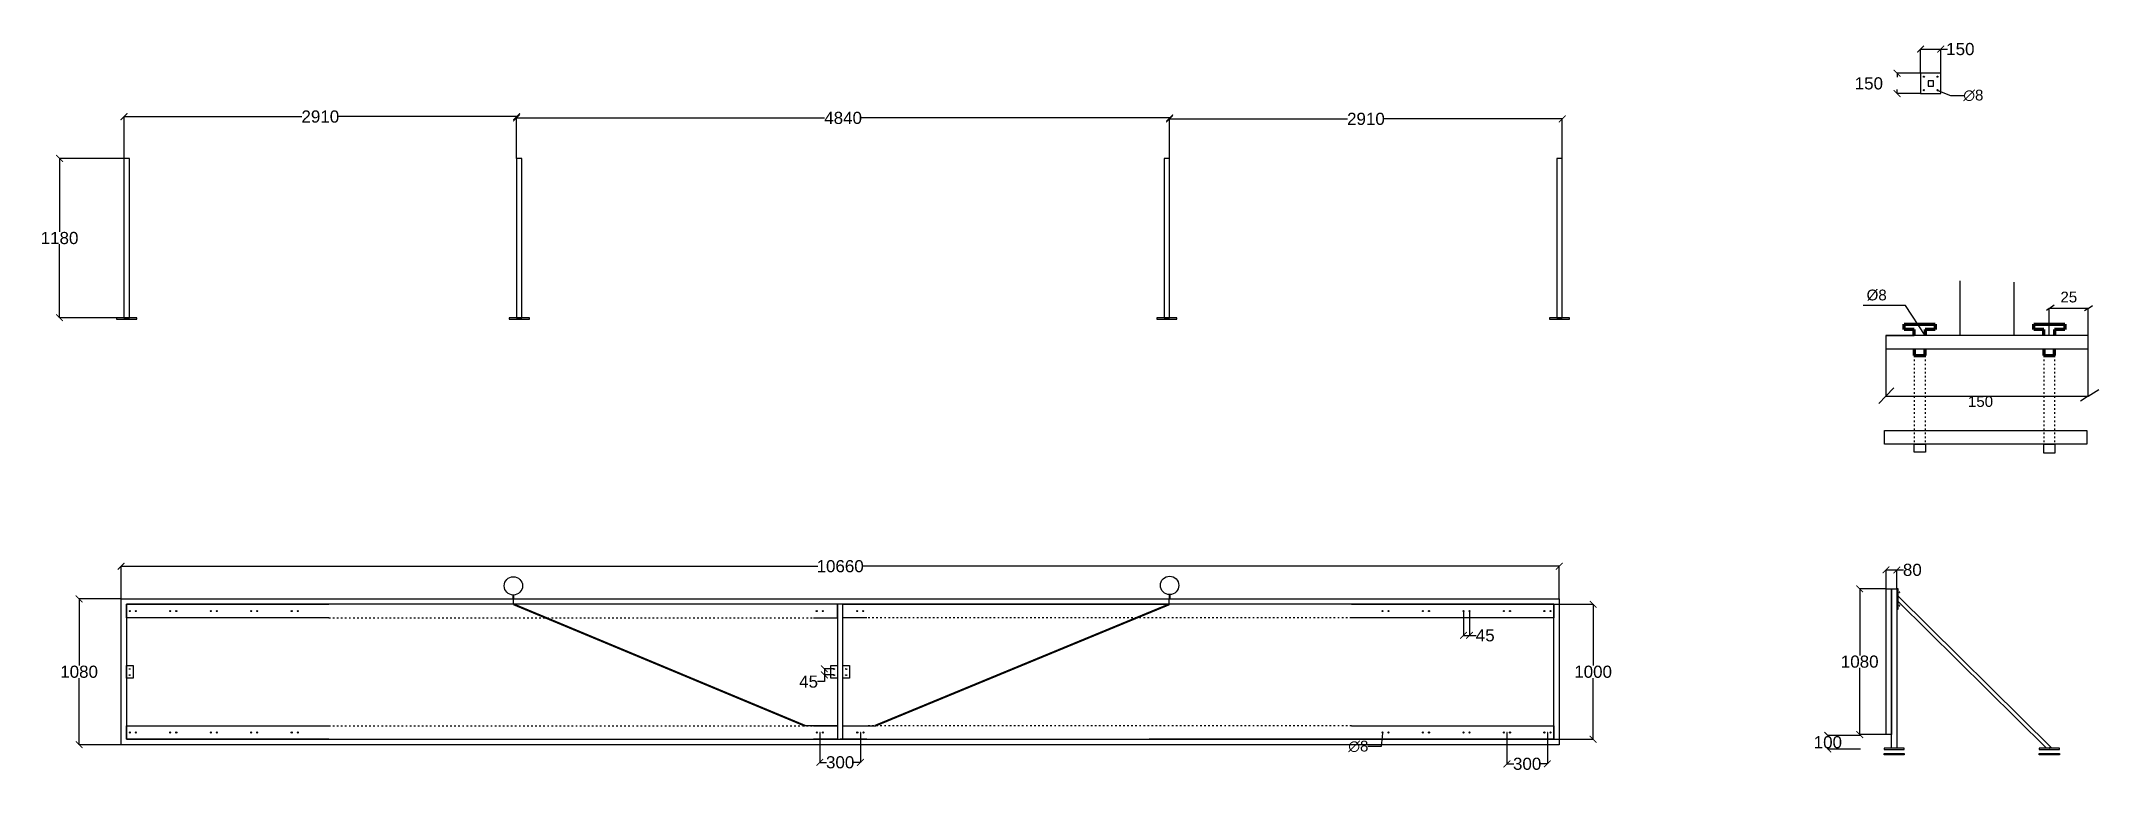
# Model space of a CAD drawing. Header units: inches. Extents: x 1642 to 16894, y 900 to 6314.
import ezdxf

# ---------------------------------------------------------------- set-up
doc = ezdxf.new("R2010")
doc.units = ezdxf.units.IN
doc.header["$MEASUREMENT"] = 0
doc.linetypes.add('ACAD_ISO03W100', pattern=[30, 12, -18])
doc.layers.add('Mål', color=110, linetype='Continuous')
doc.styles.get("Standard").update_dxf_attribs({"font": 'arial.ttf'})
doc.dimstyles.new('rund', dxfattribs={"dimtxt": 80, "dimasz": 100, "dimexe": 0.18, "dimexo": 0.0625, "dimgap": 0.09, "dimtad": 0, "dimtih": 1, "dimtoh": 1, "dimdec": 0, "dimzin": 0, "dimdsep": 46, "dimtxsty": 'Standard', "dimblk": 'NONE', "dimcen": 0.09, "dimadec": 0, "dimazin": 0, "dimtfac": 1, "dimtdec": 0, "dimtofl": 0, "dimtmove": 0, "dimatfit": 2, "dimfxl": 1, "dimtolj": 1, "dimtzin": 0, "dimarcsym": 0})
doc.dimstyles.new('stil', dxfattribs={"dimtxt": 90, "dimasz": 50, "dimexe": 0.18, "dimexo": 0.0625, "dimgap": 0.09, "dimtad": 0, "dimtih": 1, "dimtoh": 1, "dimdec": 0, "dimzin": 0, "dimdsep": 46, "dimtxsty": 'Standard', "dimblk": 'ARCHTICK', "dimcen": 0.09, "dimadec": 0, "dimazin": 0, "dimtfac": 1, "dimtdec": 0, "dimtofl": 0, "dimtmove": 0, "dimatfit": 3, "dimfxl": 1, "dimtolj": 1, "dimtzin": 0, "dimarcsym": 0})

# ---------------------------------------------------------------- blocks, each defined once
blk = doc.blocks.new('lillehulle')
at = {"linetype": 'Continuous'}
blk.add_lwpolyline([(0, 95), (50, 95), (50, 0), (0, 0)], close=True, dxfattribs=at)
at = {"linetype": 'ACAD_ISO03W100'}
for centre in [(25, 70), (25, 25)]:
    blk.add_circle(centre, 4, dxfattribs=at)
blk = doc.blocks.new('_ArchTick')
at = {"color": 0, "linetype": 'ByBlock', "const_width": 0.15}
blk.add_lwpolyline([(-0.5, -0.5), (0.5, 0.5)], dxfattribs=at)
blk = doc.blocks.new('*D15')
at = {"layer": 'Defpoints', "color": 0, "linetype": 'Continuous', "lineweight": 200, "transparency": 16777216}
for p in [(12506, 1191), (12806, 1191), (12806, 959)]:
    blk.add_point(p, dxfattribs=at)
at = {"layer": 'Mål', "color": 0, "linetype": 'Continuous', "lineweight": -2, "transparency": 16777216}
for p, q in [((12506, 1191), (12506, 959)), ((12806, 1191), (12806, 959)), ((12506, 959), (12557, 959)), ((12806, 959), (12756, 959))]:
    blk.add_line(p, q, dxfattribs=at)
at = {"layer": 'Mål', "color": 0, "linetype": 'Continuous', "lineweight": -2, "transparency": 16777216, "xscale": 50, "yscale": 50, "zscale": 50, "rotation": 180}
blk.add_blockref('_ArchTick', (12506, 959), dxfattribs=at)
at = {"layer": 'Mål', "color": 0, "linetype": 'Continuous', "lineweight": -2, "transparency": 16777216, "xscale": 50, "yscale": 50, "zscale": 50}
blk.add_blockref('_ArchTick', (12806, 959), dxfattribs=at)
at = {"layer": 'Mål', "color": 0, "linetype": 'Continuous', "lineweight": -3, "transparency": 16777216, "insert": (12656, 959), "char_height": 90, "attachment_point": 5}
blk.add_mtext('\\A1;300', dxfattribs=at)
blk = doc.blocks.new('*D16')
at = {"layer": 'Defpoints', "color": 0, "linetype": 'Continuous', "lineweight": -3, "transparency": 16777216}
for p in [(12854, 2141), (12854, 1141), (13145, 1141)]:
    blk.add_point(p, dxfattribs=at)
at = {"layer": 'Mål', "color": 0, "linetype": 'Continuous', "lineweight": -2, "transparency": 16777216}
for p, q in [((12854, 2141), (13145, 2141)), ((13145, 2141), (13145, 1687)), ((13145, 1141), (13145, 1595)), ((12854, 1141), (13145, 1141))]:
    blk.add_line(p, q, dxfattribs=at)
at = {"layer": 'Mål', "color": 0, "linetype": 'Continuous', "lineweight": -2, "transparency": 16777216, "xscale": 50, "yscale": 50, "zscale": 50}
for p, rotation in [((13145, 2141), 90), ((13145, 1141), 270)]:
    blk.add_blockref('_ArchTick', p, dxfattribs=dict(at, rotation=rotation))
at = {"layer": 'Mål', "color": 0, "linetype": 'Continuous', "lineweight": -3, "transparency": 16777216, "insert": (13145, 1641), "char_height": 90, "attachment_point": 5}
blk.add_mtext('\\A1;1000', dxfattribs=at)
blk = doc.blocks.new('*D17')
at = {"layer": 'Defpoints', "color": 0, "linetype": 'Continuous', "lineweight": 200, "transparency": 16777216}
for p in [(12894, 2423), (2234, 2181), (12894, 2181)]:
    blk.add_point(p, dxfattribs=at)
at = {"layer": 'Mål', "color": 0, "linetype": 'Continuous', "lineweight": -2, "transparency": 16777216}
for p, q in [((2234, 2181), (2234, 2423)), ((2234, 2423), (7399, 2423)), ((12894, 2423), (7729, 2423)), ((12894, 2181), (12894, 2423))]:
    blk.add_line(p, q, dxfattribs=at)
at = {"layer": 'Mål', "color": 0, "linetype": 'Continuous', "lineweight": -2, "transparency": 16777216, "xscale": 50, "yscale": 50, "zscale": 50, "rotation": 180}
blk.add_blockref('_ArchTick', (2234, 2423), dxfattribs=at)
at = {"layer": 'Mål', "color": 0, "linetype": 'Continuous', "lineweight": -2, "transparency": 16777216, "xscale": 50, "yscale": 50, "zscale": 50}
blk.add_blockref('_ArchTick', (12894, 2423), dxfattribs=at)
at = {"layer": 'Mål', "color": 0, "linetype": 'Continuous', "lineweight": -3, "transparency": 16777216, "insert": (7564, 2423), "char_height": 90, "attachment_point": 5}
blk.add_mtext('\\A1;10660', dxfattribs=at)
blk = doc.blocks.new('*D18')
at = {"layer": 'Defpoints', "color": 0, "linetype": 'Continuous', "lineweight": 200, "transparency": 16777216}
for p in [(2234, 2181), (1923, 1101), (2234, 1101)]:
    blk.add_point(p, dxfattribs=at)
at = {"layer": 'Mål', "color": 0, "linetype": 'Continuous', "lineweight": -2, "transparency": 16777216}
for p, q in [((2234, 2181), (1923, 2181)), ((1923, 2181), (1923, 1687)), ((1923, 1101), (1923, 1595)), ((2234, 1101), (1923, 1101))]:
    blk.add_line(p, q, dxfattribs=at)
at = {"layer": 'Mål', "color": 0, "linetype": 'Continuous', "lineweight": -2, "transparency": 16777216, "xscale": 50, "yscale": 50, "zscale": 50}
for p, rotation in [((1923, 2181), 90), ((1923, 1101), 270)]:
    blk.add_blockref('_ArchTick', p, dxfattribs=dict(at, rotation=rotation))
at = {"layer": 'Mål', "color": 0, "linetype": 'Continuous', "lineweight": -3, "transparency": 16777216, "insert": (1923, 1641), "char_height": 90, "attachment_point": 5}
blk.add_mtext('\\A1;1080', dxfattribs=at)
blk = doc.blocks.new('*D19')
at = {"layer": 'Defpoints', "color": 0, "linetype": 'Continuous', "lineweight": 200, "transparency": 16777216}
for p in [(7414, 1191), (7714, 1191), (7714, 970)]:
    blk.add_point(p, dxfattribs=at)
at = {"layer": 'Mål', "color": 0, "linetype": 'Continuous', "lineweight": -2, "transparency": 16777216}
for p, q in [((7414, 1191), (7414, 970)), ((7714, 1191), (7714, 970)), ((7414, 970), (7464, 970)), ((7714, 970), (7663, 970))]:
    blk.add_line(p, q, dxfattribs=at)
at = {"layer": 'Mål', "color": 0, "linetype": 'Continuous', "lineweight": -2, "transparency": 16777216, "xscale": 50, "yscale": 50, "zscale": 50, "rotation": 180}
blk.add_blockref('_ArchTick', (7414, 970), dxfattribs=at)
at = {"layer": 'Mål', "color": 0, "linetype": 'Continuous', "lineweight": -2, "transparency": 16777216, "xscale": 50, "yscale": 50, "zscale": 50}
blk.add_blockref('_ArchTick', (7714, 970), dxfattribs=at)
at = {"layer": 'Mål', "color": 0, "linetype": 'Continuous', "lineweight": -3, "transparency": 16777216, "insert": (7564, 970), "char_height": 90, "attachment_point": 5}
blk.add_mtext('\\A1;300', dxfattribs=at)
blk = doc.blocks.new('*D20')
at = {"layer": 'Defpoints', "color": 0, "linetype": 'Continuous', "lineweight": 200, "transparency": 16777216}
for p in [(7447, 1618), (7519, 1663), (7519, 1618)]:
    blk.add_point(p, dxfattribs=at)
at = {"layer": 'Mål', "color": 0, "linetype": 'Continuous', "lineweight": -2, "transparency": 16777216}
for p, q in [((7447, 1568), (7397, 1568)), ((7519, 1663), (7447, 1663)), ((7447, 1663), (7447, 1618)), ((7519, 1618), (7447, 1618)), ((7447, 1618), (7447, 1568))]:
    blk.add_line(p, q, dxfattribs=at)
at = {"layer": 'Mål', "color": 0, "linetype": 'Continuous', "lineweight": -2, "transparency": 16777216, "xscale": 50, "yscale": 50, "zscale": 50}
for p, rotation in [((7447, 1663), 90), ((7447, 1618), 270)]:
    blk.add_blockref('_ArchTick', p, dxfattribs=dict(at, rotation=rotation))
at = {"layer": 'Mål', "color": 0, "linetype": 'Continuous', "lineweight": -3, "transparency": 16777216, "insert": (7330, 1568), "char_height": 90, "attachment_point": 5}
blk.add_mtext('\\A1;45', dxfattribs=at)
blk = doc.blocks.new('*D29')
at = {"layer": 'Defpoints', "color": 0, "linetype": 'Continuous', "lineweight": -3, "transparency": 16777216}
for p in [(11583, 1187), (11584, 1195)]:
    blk.add_point(p, dxfattribs=at)
at = {"layer": 'Mål', "color": 0, "linetype": 'Continuous', "lineweight": -2, "transparency": 16777216}
for p, q in [((11575, 1088), (11475, 1088)), ((11583, 1187), (11575, 1088)), ((11584, 1195), (11583, 1187))]:
    blk.add_line(p, q, dxfattribs=at)
at = {"layer": 'Mål', "color": 0, "linetype": 'Continuous', "lineweight": -3, "transparency": 16777216, "insert": (11405, 1088), "char_height": 80, "attachment_point": 5}
blk.add_mtext('\\A1;∅8', dxfattribs=at)
blk = doc.blocks.new('_None')
blk = doc.blocks.new('*D59')
at = {"layer": 'Defpoints', "color": 0, "linetype": 'Continuous', "lineweight": 200, "transparency": 16777216}
for p in [(15722, 6255), (15572, 6076), (15722, 6076)]:
    blk.add_point(p, dxfattribs=at)
at = {"layer": 'Mål', "color": 0, "linetype": 'Continuous', "lineweight": -2, "transparency": 16777216}
for p, q in [((15572, 6076), (15572, 6255)), ((15572, 6255), (15722, 6255)), ((15722, 6076), (15722, 6255)), ((15722, 6255), (15772, 6255))]:
    blk.add_line(p, q, dxfattribs=at)
at = {"layer": 'Mål', "color": 0, "linetype": 'Continuous', "lineweight": -2, "transparency": 16777216, "xscale": 50, "yscale": 50, "zscale": 50, "rotation": 180}
blk.add_blockref('_ArchTick', (15572, 6255), dxfattribs=at)
at = {"layer": 'Mål', "color": 0, "linetype": 'Continuous', "lineweight": -2, "transparency": 16777216, "xscale": 50, "yscale": 50, "zscale": 50}
blk.add_blockref('_ArchTick', (15722, 6255), dxfattribs=at)
at = {"layer": 'Mål', "color": 0, "linetype": 'Continuous', "lineweight": -3, "transparency": 16777216, "insert": (15867, 6255), "char_height": 90, "attachment_point": 5}
blk.add_mtext('\\A1;150', dxfattribs=at)
blk = doc.blocks.new('fot')
for p, q in [((55, 10), (0, 10)), ((0, 10), (0, 0)), ((0, 0), (150, 0)), ((150, 10), (55, 10)), ((150, 0), (150, 10))]:
    blk.add_line(p, q)
blk = doc.blocks.new('skrue')
at = {"linetype": 'Continuous', "lineweight": 200, "const_width": 5}
for points in [[(25, 0), (0, 0)], [(18, 9), (18, -9)]]:
    blk.add_lwpolyline(points, dxfattribs=at)
blk = doc.blocks.new('*D66')
at = {"layer": 'Defpoints', "color": 0, "linetype": 'Continuous', "lineweight": 200, "transparency": 16777216}
for p in [(15396, 2396), (15316, 2256), (15396, 2256)]:
    blk.add_point(p, dxfattribs=at)
at = {"layer": 'Mål', "color": 0, "linetype": 'Continuous', "lineweight": -2, "transparency": 16777216}
for p, q in [((15316, 2256), (15316, 2396)), ((15316, 2396), (15396, 2396)), ((15396, 2256), (15396, 2396)), ((15396, 2396), (15446, 2396))]:
    blk.add_line(p, q, dxfattribs=at)
at = {"layer": 'Mål', "color": 0, "linetype": 'Continuous', "lineweight": -2, "transparency": 16777216, "xscale": 50, "yscale": 50, "zscale": 50, "rotation": 180}
blk.add_blockref('_ArchTick', (15316, 2396), dxfattribs=at)
at = {"layer": 'Mål', "color": 0, "linetype": 'Continuous', "lineweight": -2, "transparency": 16777216, "xscale": 50, "yscale": 50, "zscale": 50}
blk.add_blockref('_ArchTick', (15396, 2396), dxfattribs=at)
at = {"layer": 'Mål', "color": 0, "linetype": 'Continuous', "lineweight": -3, "transparency": 16777216, "insert": (15511, 2396), "char_height": 90, "attachment_point": 5}
blk.add_mtext('\\A1;80', dxfattribs=at)
blk = doc.blocks.new('*D67')
at = {"layer": 'Defpoints', "color": 0, "linetype": 'Continuous', "lineweight": 200, "transparency": 16777216}
for p in [(15316, 2256), (15121, 1176), (15316, 1176)]:
    blk.add_point(p, dxfattribs=at)
at = {"layer": 'Mål', "color": 0, "linetype": 'Continuous', "lineweight": -2, "transparency": 16777216}
for p, q in [((15316, 2256), (15121, 2256)), ((15121, 2256), (15121, 1762)), ((15121, 1176), (15121, 1670)), ((15316, 1176), (15121, 1176))]:
    blk.add_line(p, q, dxfattribs=at)
at = {"layer": 'Mål', "color": 0, "linetype": 'Continuous', "lineweight": -2, "transparency": 16777216, "xscale": 50, "yscale": 50, "zscale": 50}
for p, rotation in [((15121, 2256), 90), ((15121, 1176), 270)]:
    blk.add_blockref('_ArchTick', p, dxfattribs=dict(at, rotation=rotation))
at = {"layer": 'Mål', "color": 0, "linetype": 'Continuous', "lineweight": -3, "transparency": 16777216, "insert": (15121, 1716), "char_height": 90, "attachment_point": 5}
blk.add_mtext('\\A1;1080', dxfattribs=at)
blk = doc.blocks.new('*D68')
at = {"layer": 'Defpoints', "color": 0, "linetype": 'Continuous', "lineweight": 200, "transparency": 16777216}
for p in [(14885, 1069), (15126, 1169), (15126, 1069)]:
    blk.add_point(p, dxfattribs=at)
at = {"layer": 'Mål', "color": 0, "linetype": 'Continuous', "lineweight": -2, "transparency": 16777216}
for p, q in [((15126, 1169), (14885, 1169)), ((14885, 1169), (14885, 1165)), ((14885, 1069), (14885, 1072)), ((15126, 1069), (14885, 1069))]:
    blk.add_line(p, q, dxfattribs=at)
at = {"layer": 'Mål', "color": 0, "linetype": 'Continuous', "lineweight": -2, "transparency": 16777216, "xscale": 50, "yscale": 50, "zscale": 50}
for p, rotation in [((14885, 1169), 90), ((14885, 1069), 270)]:
    blk.add_blockref('_ArchTick', p, dxfattribs=dict(at, rotation=rotation))
at = {"layer": 'Mål', "color": 0, "linetype": 'Continuous', "lineweight": -3, "transparency": 16777216, "insert": (14885, 1119), "char_height": 90, "attachment_point": 5}
blk.add_mtext('\\A1;100', dxfattribs=at)
blk = doc.blocks.new('topp')
at = {"linetype": 'Continuous', "lineweight": 200}
for p, q in [((-75, 43), (-75, 83)), ((-75, 83), (0, 83)), ((0, 43), (-75, 43)), ((0, 83), (80, 83)), ((0, 0), (0, 43)), ((80, 83), (155, 83)), ((155, 43), (80, 43)), ((80, 43), (80, 0)), ((155, 83), (155, 43)), ((0, -100), (0, -150)), ((0, -150), (80, -150)), ((80, -150), (80, -100))]:
    blk.add_line(p, q, dxfattribs=at)
blk = doc.blocks.new('heltfot')
at = {"linetype": 'Continuous', "lineweight": -3}
for points in [[(0, -1180), (40, -1180), (40, 0), (0, 0)], [(-55, -1190), (95, -1190), (95, -1180), (-55, -1180)]]:
    blk.add_lwpolyline(points, close=True, dxfattribs=at)
blk = doc.blocks.new('*D75')
at = {"layer": 'Defpoints', "color": 0, "linetype": 'Continuous', "lineweight": -3, "transparency": 16777216}
for p in [(5166, 9899), (2256, 9589), (5166, 9589)]:
    blk.add_point(p, dxfattribs=at)
at = {"layer": 'Mål', "color": 0, "linetype": 'Continuous', "lineweight": -2, "transparency": 16777216}
for p, q in [((2256, 9589), (2256, 9899)), ((2256, 9899), (3575, 9899)), ((5166, 9899), (3846, 9899)), ((5166, 9589), (5166, 9899))]:
    blk.add_line(p, q, dxfattribs=at)
at = {"layer": 'Mål', "color": 0, "linetype": 'Continuous', "lineweight": -2, "transparency": 16777216, "xscale": 50, "yscale": 50, "zscale": 50, "rotation": 180}
blk.add_blockref('_ArchTick', (2256, 9899), dxfattribs=at)
at = {"layer": 'Mål', "color": 0, "linetype": 'Continuous', "lineweight": -2, "transparency": 16777216, "xscale": 50, "yscale": 50, "zscale": 50}
blk.add_blockref('_ArchTick', (5166, 9899), dxfattribs=at)
at = {"layer": 'Mål', "color": 0, "linetype": 'Continuous', "lineweight": -3, "transparency": 16777216, "insert": (3711, 9899), "char_height": 90, "attachment_point": 5}
blk.add_mtext('\\A1;2910', dxfattribs=at)
blk = doc.blocks.new('*D76')
at = {"layer": 'Defpoints', "color": 0, "linetype": 'Continuous', "lineweight": -3, "transparency": 16777216}
for p in [(10006, 9889), (5166, 9589), (10006, 9589)]:
    blk.add_point(p, dxfattribs=at)
at = {"layer": 'Mål', "color": 0, "linetype": 'Continuous', "lineweight": -2, "transparency": 16777216}
for p, q in [((5166, 9589), (5166, 9889)), ((5166, 9889), (7449, 9889)), ((10006, 9889), (7722, 9889)), ((10006, 9589), (10006, 9889))]:
    blk.add_line(p, q, dxfattribs=at)
at = {"layer": 'Mål', "color": 0, "linetype": 'Continuous', "lineweight": -2, "transparency": 16777216, "xscale": 50, "yscale": 50, "zscale": 50, "rotation": 180}
blk.add_blockref('_ArchTick', (5166, 9889), dxfattribs=at)
at = {"layer": 'Mål', "color": 0, "linetype": 'Continuous', "lineweight": -2, "transparency": 16777216, "xscale": 50, "yscale": 50, "zscale": 50}
blk.add_blockref('_ArchTick', (10006, 9889), dxfattribs=at)
at = {"layer": 'Mål', "color": 0, "linetype": 'Continuous', "lineweight": -3, "transparency": 16777216, "insert": (7586, 9889), "char_height": 90, "attachment_point": 5}
blk.add_mtext('\\A1;4840', dxfattribs=at)
blk = doc.blocks.new('*D77')
at = {"layer": 'Defpoints', "color": 0, "linetype": 'Continuous', "lineweight": -3, "transparency": 16777216}
for p in [(12916, 9882), (10006, 9589), (12916, 9589)]:
    blk.add_point(p, dxfattribs=at)
at = {"layer": 'Mål', "color": 0, "linetype": 'Continuous', "lineweight": -2, "transparency": 16777216}
for p, q in [((10006, 9589), (10006, 9883)), ((10006, 9882), (11325, 9882)), ((12916, 9882), (11596, 9882)), ((12916, 9589), (12916, 9883))]:
    blk.add_line(p, q, dxfattribs=at)
at = {"layer": 'Mål', "color": 0, "linetype": 'Continuous', "lineweight": -2, "transparency": 16777216, "xscale": 50, "yscale": 50, "zscale": 50, "rotation": 180}
blk.add_blockref('_ArchTick', (10006, 9882), dxfattribs=at)
at = {"layer": 'Mål', "color": 0, "linetype": 'Continuous', "lineweight": -2, "transparency": 16777216, "xscale": 50, "yscale": 50, "zscale": 50}
blk.add_blockref('_ArchTick', (12916, 9882), dxfattribs=at)
at = {"layer": 'Mål', "color": 0, "linetype": 'Continuous', "lineweight": -3, "transparency": 16777216, "insert": (11461, 9882), "char_height": 90, "attachment_point": 5}
blk.add_mtext('\\A1;2910', dxfattribs=at)
blk = doc.blocks.new('*D78')
at = {"layer": 'Defpoints', "color": 0, "linetype": 'Continuous', "lineweight": -3, "transparency": 16777216}
for p in [(2256, 9589), (1778, 8409), (2256, 8409)]:
    blk.add_point(p, dxfattribs=at)
at = {"layer": 'Mål', "color": 0, "linetype": 'Continuous', "lineweight": -2, "transparency": 16777216}
for p, q in [((2255, 9589), (1778, 9589)), ((1778, 9589), (1778, 9045)), ((1778, 8409), (1778, 8953)), ((2255, 8409), (1778, 8409))]:
    blk.add_line(p, q, dxfattribs=at)
at = {"layer": 'Mål', "color": 0, "linetype": 'Continuous', "lineweight": -2, "transparency": 16777216, "xscale": 50, "yscale": 50, "zscale": 50}
for p, rotation in [((1778, 9589), 90), ((1778, 8409), 270)]:
    blk.add_blockref('_ArchTick', p, dxfattribs=dict(at, rotation=rotation))
at = {"layer": 'Mål', "color": 0, "linetype": 'Continuous', "lineweight": -3, "transparency": 16777216, "insert": (1778, 8999), "char_height": 90, "attachment_point": 5}
blk.add_mtext('\\A1;1180', dxfattribs=at)
blk = doc.blocks.new('løftekrok')
at = {"linetype": 'Continuous', "lineweight": -3, "const_width": 15}
blk.add_lwpolyline([(2, 32), (2, 0)], dxfattribs=at)
at = {"linetype": 'Continuous', "lineweight": -3}
blk.add_circle((2, 100), 67.9, dxfattribs=at)
blk = doc.blocks.new('*D83')
at = {"layer": 'Defpoints', "color": 0, "linetype": 'Continuous', "lineweight": -3, "transparency": 16777216}
for p in [(12184, 2091), (12229, 2091), (12229, 1911)]:
    blk.add_point(p, dxfattribs=at)
at = {"layer": 'Mål', "color": 0, "linetype": 'Continuous', "lineweight": -2, "transparency": 16777216}
for p, q in [((12184, 2091), (12184, 1911)), ((12229, 2091), (12229, 1911)), ((12184, 1911), (12229, 1911)), ((12229, 1911), (12279, 1911))]:
    blk.add_line(p, q, dxfattribs=at)
at = {"layer": 'Mål', "color": 0, "linetype": 'Continuous', "lineweight": -2, "transparency": 16777216, "xscale": 50, "yscale": 50, "zscale": 50, "rotation": 180}
blk.add_blockref('_ArchTick', (12184, 1911), dxfattribs=at)
at = {"layer": 'Mål', "color": 0, "linetype": 'Continuous', "lineweight": -2, "transparency": 16777216, "xscale": 50, "yscale": 50, "zscale": 50}
blk.add_blockref('_ArchTick', (12229, 1911), dxfattribs=at)
at = {"layer": 'Mål', "color": 0, "linetype": 'Continuous', "lineweight": -3, "transparency": 16777216, "insert": (12345, 1911), "char_height": 90, "attachment_point": 5}
blk.add_mtext('\\A1;45', dxfattribs=at)
blk = doc.blocks.new('massefot')
at = {"linetype": 'Continuous', "lineweight": -3}
blk.add_line((0, 10), (0, 0), dxfattribs=at)
for p in [(55, 1190), (2965, 1190), (7765, 1190), (10675, 1190)]:
    blk.add_blockref('heltfot', p, dxfattribs=at)
at = {"layer": 'Mål', "linetype": 'Continuous', "lineweight": -3}
for base, p1, p2, picture, middle in [((2965, 1500.7), (55, 1190), (2965, 1190), '*D75', (1510, 1500.7)), ((7805, 1489.9), (2965, 1190), (7805, 1190), '*D76', (5385, 1489.9)), ((10715, 1483.8), (7805, 1190), (10715, 1190), '*D77', (9260, 1483.8))]:
    dim = blk.add_linear_dim(base=base, p1=p1, p2=p2, dimstyle='stil', dxfattribs=at)
    dim.commit()
    dim.dimension.update_dxf_attribs({"geometry": picture, "text_midpoint": middle, "insert": (-2200.6, -8398.6)})
dim = blk.add_linear_dim(base=(-422.5, 10), p1=(55, 1190), p2=(55, 10), angle=90, dimstyle='stil', dxfattribs=at)
dim.commit()
dim.dimension.update_dxf_attribs({"geometry": '*D78', "text_midpoint": (-422.5, 600), "insert": (-2200.6, -8398.6)})

msp = doc.modelspace()

# ---------------------------------------------------------------- linework, layer by layer
at = {"linetype": 'Continuous', "lineweight": -3}
for p, q in [((15865.5, 4133.9), (15865.5, 4538.5)), ((16265.5, 4133.9), (16265.5, 4527.5)), ((15461.1, 4356.4), (15146.2, 4356.4)), ((15605.5, 4133.9), (15461.1, 4356.4)), ((15461.1, 4356.4), (15461.1, 4356.4)), ((16525.5, 4333.9), (16504.6, 4318.7)), ((16525.5, 4333.9), (16562.8, 4361.1)), ((16525.5, 4133.9), (16525.5, 4333.9)), ((16815.5, 4333.9), (16525.5, 4333.9)), ((16815.5, 4333.9), (16788.1, 4315.3)), ((16815.5, 4333.9), (16845.6, 4354.3)), ((16815.5, 4133.9), (16815.5, 4333.9)), ((15315.5, 4133.9), (15525.5, 4133.9)), ((15525.5, 4217.4), (15525.5, 4217.4)), ((16065.5, 4133.9), (15865.5, 4133.9)), ((16815.5, 4133.9), (16525.5, 4133.9)), ((15315.5, 4033.9), (15315.5, 3683.9)), ((16815.5, 3683.9), (16815.5, 4033.9)), ((15315.5, 3683.9), (15261.7, 3628.5)), ((15315.5, 3683.9), (15374.9, 3745.2)), ((15315.5, 3683.9), (16815.5, 3683.9)), ((16815.5, 3683.9), (16758.4, 3647.6)), ((16815.5, 3683.9), (16893.6, 3733.5)), ((5143.7, 2141.1), (5143.7, 2181.1)), ((7543.7, 2141.1), (5143.7, 2141.1)), ((7543.7, 2141.1), (7366.2, 2141.1)), ((7543.7, 2041.1), (7543.7, 2141.1)), ((7583.7, 2141.1), (10003.7, 2141.1)), ((7583.7, 2141.1), (7761.2, 2141.1)), ((7583.7, 2041.1), (7583.7, 2141.1)), ((10003.7, 2141.1), (10003.7, 2181.1)), ((15406.3, 2255.8), (15396.3, 2255.8)), ((15406.3, 2105.8), (15406.3, 2255.8)), ((15406.3, 2200.8), (16546.3, 1075.8)), ((16506.3, 1075.8), (15406.3, 2160.8)), ((7366.2, 2041.1), (7543.7, 2041.1)), ((7543.7, 2088.1), (7543.7, 1688.1)), ((7543.7, 2041.1), (7543.7, 1641.1)), ((7761.2, 2041.1), (7583.7, 2041.1)), ((15396.3, 2105.8), (15406.3, 2105.8)), ((12853.7, 1241.1), (12853.7, 1641.1)), ((7543.7, 1241.1), (7303.7, 1241.1)), ((7583.7, 1241.1), (7823, 1241.1)), ((11353.7, 1141.1), (12853.7, 1141.1)), ((16546.3, 1075.8), (16506.3, 1075.8))]:
    msp.add_line(p, q, dxfattribs=at)
at = {"linetype": 'ACAD_ISO03W100', "lineweight": -3}
for p, q in [((15525.5, 3983.9), (15525.5, 3328.6)), ((15605.5, 3983.9), (15605.5, 3328.6)), ((16485.5, 3983.9), (16485.5, 3328.6)), ((16565.5, 3983.9), (16565.5, 3328.6)), ((2273.7, 2041.1), (2273.7, 1688.6)), ((3773.7, 2041.1), (7366.2, 2041.1)), ((11353.7, 2041.1), (7761.2, 2041.1)), ((3773.7, 1241.1), (7366.2, 1241.1)), ((11353.7, 1241.1), (7761.2, 1241.1)), ((7761.2, 1141.1), (11353.7, 1141.1))]:
    msp.add_line(p, q, dxfattribs=at)
at = {"lineweight": -3}
for p, q in [((2273.7, 2141.1), (2273.7, 2041.1)), ((7543.7, 2141.1), (7543.7, 1141.1)), ((7583.7, 2141.1), (7543.7, 2141.1)), ((7583.7, 1141.1), (7583.7, 2141.1)), ((7366.2, 1241.1), (7543.7, 1241.1)), ((7543.7, 1241.1), (7543.7, 1141.1)), ((7583.7, 1141.1), (7583.7, 1241.1)), ((7583.7, 1241.1), (7761.2, 1241.1)), ((7543.7, 1141.1), (7366.2, 1141.1)), ((7543.7, 1141.1), (7583.7, 1141.1)), ((7583.7, 1141.1), (7563.7, 1141.1)), ((7761.2, 1141.1), (7583.7, 1141.1)), ((11353.7, 1141.1), (9853.7, 1141.1))]:
    msp.add_line(p, q, dxfattribs=at)
at = {"linetype": 'Continuous'}
for p, q in [((2273.7, 2141.1), (3773.7, 2141.1)), ((2273.7, 2041.1), (2273.7, 2141.1)), ((11353.7, 2141.1), (12853.7, 2141.1)), ((12853.7, 2141.1), (12853.7, 2041.1)), ((3773.7, 2041.1), (2273.7, 2041.1)), ((12853.7, 2041.1), (11353.7, 2041.1)), ((2273.7, 1241.1), (3773.7, 1241.1)), ((2273.7, 1141.1), (2273.7, 1241.1)), ((11353.7, 1241.1), (12853.7, 1241.1)), ((12853.7, 1241.1), (12853.7, 1141.1)), ((3773.7, 1141.1), (2273.7, 1141.1)), ((12853.7, 1141.1), (11353.7, 1141.1))]:
    msp.add_line(p, q, dxfattribs=at)
at = {"linetype": 'Continuous', "lineweight": -3}
for points in [[(15572.2, 5925.7), (15722.2, 5925.7), (15722.2, 6075.7), (15572.2, 6075.7)], [(15667.7, 6020.7), (15627.7, 6020.7), (15627.7, 5980.7), (15667.7, 5980.7)], [(15315.5, 4033.9), (16815.5, 4033.9), (16815.5, 4133.9), (15315.5, 4133.9)], [(15304, 3428.6), (16804, 3428.6), (16804, 3328.6), (15304, 3328.6)], [(15525.5, 3328.6), (15609.4, 3328.6), (15609.4, 3269.1), (15525.5, 3269.1)], [(16485.5, 3328.6), (16567.8, 3328.6), (16567.8, 3260.9), (16485.5, 3260.9)], [(15356.3, 1175.8), (15316.3, 1175.8), (15316.3, 2255.8), (15356.3, 2255.8)], [(15396.3, 1075.8), (15356.3, 1075.8), (15356.3, 2255.8), (15396.3, 2255.8)], [(15301.3, 1035.8), (15451.3, 1035.8), (15451.3, 1025.8), (15301.3, 1025.8)], [(16451.3, 1035.8), (16601.3, 1035.8), (16601.3, 1025.8), (16451.3, 1025.8)]]:
    msp.add_lwpolyline(points, close=True, dxfattribs=at)
at = {"lineweight": -3}
for points in [[(2233.7, 2181.1), (12893.7, 2181.1), (12893.7, 1101.1), (2233.7, 1101.1)], [(2273.7, 1141.1), (12853.7, 1141.1), (12853.7, 2141.1), (2273.7, 2141.1)]]:
    msp.add_lwpolyline(points, close=True, dxfattribs=at)
at = {"linetype": 'Continuous', "lineweight": -3, "const_width": 15}
for points in [[(7303.7, 1241.1), (5143.7, 2141.1)], [(7823, 1241.1), (10003.7, 2141.1)]]:
    msp.add_lwpolyline(points, dxfattribs=at)
at = {"linetype": 'Continuous', "lineweight": -3}
for centre, radius in [((15597.2, 6050.7), 4), ((15597.2, 5950.7), 4), ((15697.2, 6050.7), 4), ((15697.2, 5950.7), 4), ((7390.2, 2091.1), 4), ((7435.2, 2091.1), 4), ((7690.2, 2091.1), 4), ((7735.2, 2091.1), 4), ((7413.7, 1191.1), 1), ((7713.7, 1191.1), 1), ((12506.2, 1191.1), 1), ((12806.2, 1191.1), 1)]:
    msp.add_circle(centre, radius, dxfattribs=at)
at = {"linetype": 'Continuous'}
for centre in [(2298.7, 2091.1), (2343.7, 2091.1), (2598.7, 2091.1), (2643.7, 2091.1), (2898.7, 2091.1), (2943.7, 2091.1), (3198.7, 2091.1), (3243.7, 2091.1), (3498.7, 2091.1), (3543.7, 2091.1), (11583.7, 2091.1), (11628.7, 2091.1), (11883.7, 2091.1), (11928.7, 2091.1), (12183.7, 2091.1), (12228.7, 2091.1), (12483.7, 2091.1), (12528.7, 2091.1), (12783.7, 2091.1), (12828.7, 2091.1), (2298.7, 1191.1), (2343.7, 1191.1), (2598.7, 1191.1), (2643.7, 1191.1), (2898.7, 1191.1), (2943.7, 1191.1), (3198.7, 1191.1), (3243.7, 1191.1), (3498.7, 1191.1), (3543.7, 1191.1), (11583.7, 1191.1), (11628.7, 1191.1), (11883.7, 1191.1), (11928.7, 1191.1), (12183.7, 1191.1), (12228.7, 1191.1), (12483.7, 1191.1), (12528.7, 1191.1), (12783.7, 1191.1), (12828.7, 1191.1)]:
    msp.add_circle(centre, 4, dxfattribs=at)
at = {"lineweight": -3}
for centre in [(7391.2, 1191.1), (7436.2, 1191.1), (7691.2, 1191.1), (7736.2, 1191.1)]:
    msp.add_circle(centre, 4, dxfattribs=at)
at = {"layer": 'Mål', "linetype": 'Continuous', "lineweight": -3}
for p, q in [((15572.1, 6075.7), (15397.9, 6075.7)), ((15398.1, 6075.7), (15398.1, 6046.8)), ((15398.1, 5925.7), (15398.1, 5954.7)), ((15693.4, 5952.2), (15700.9, 5949.2)), ((15700.9, 5949.2), (15793.6, 5911.7)), ((15572.1, 5925.7), (15397.9, 5925.7)), ((15793.6, 5911.7), (15893.6, 5911.7)), ((2273.7, 2141.1), (2273.7, 1641.1))]:
    msp.add_line(p, q, dxfattribs=at)

# ---------------------------------------------------------------- block references
at = {"linetype": 'Continuous', "lineweight": -3}
for name, p in [('massefot', (2200.6, 4254.4)), ('topp', (15525.5, 4133.9)), ('topp', (16485.5, 4133.9)), ('løftekrok', (5139.9, 2178)), ('løftekrok', (10003.7, 2181.1)), ('skrue', (15396.3, 2230.8)), ('skrue', (15396.3, 2130.8)), ('lillehulle', (2273.7, 1593.6)), ('lillehulle', (7493.7, 1593.1)), ('lillehulle', (7583.7, 1593.1)), ('fot', (15301.3, 1065.8)), ('fot', (16451.3, 1065.8))]:
    msp.add_blockref(name, p, dxfattribs=at)
at = {"linetype": 'Continuous', "lineweight": -3, "rotation": 90}
msp.add_blockref('skrue', (16526.3, 1058.3), dxfattribs=at)
at = {"layer": 'Mål', "linetype": 'Continuous', "lineweight": -3, "xscale": 50, "yscale": 50, "zscale": 50}
for p, rotation in [((15398.1, 6075.7), 90), ((15398.1, 5925.7), 270)]:
    msp.add_blockref('_ArchTick', p, dxfattribs=dict(at, rotation=rotation))

# ---------------------------------------------------------------- texts
at = {"linetype": 'Continuous', "lineweight": -3, "char_height": 80, "attachment_point": 1}
for s, width, insert in [('Ø8', 288.878, (15172.2, 4473.1)), ('25', 187.793, (16608.8, 4457.9)), ('150', 790.515, (15923.3, 3683.9))]:
    msp.add_mtext_dynamic_manual_height_columns(s, width=width, gutter_width=1, heights=[0], dxfattribs=dict(at, insert=insert))
at = {"layer": 'Mål', "linetype": 'Continuous', "lineweight": -3, "attachment_point": 5}
for s, insert, char_height in [('\\A1;150', (15188.8, 6000.7), 90), ('\\A1;∅8', (15963.5, 5911.7), 80)]:
    msp.add_mtext(s, dxfattribs=dict(at, insert=insert, char_height=char_height))

# ---------------------------------------------------------------- dimensions: what is measured, and where the dimension line sits
at = {"layer": 'Mål', "linetype": 'Continuous', "lineweight": -3}
for base, p1, p2, picture, middle in [((15722.2, 6254.8), (15572.2, 6075.7), (15722.2, 6075.7), '*D59', (15867.3, 6254.8)), ((12893.7, 2422.6), (2233.7, 2181.1), (12893.7, 2181.1), '*D17', (7563.7, 2422.6)), ((15396.3, 2396.1), (15316.3, 2255.8), (15396.3, 2255.8), '*D66', (15510.7, 2396.1)), ((12228.7, 1911), (12183.7, 2091.1), (12228.7, 2091.1), '*D83', (12345.4, 1911)), ((7713.7, 970), (7413.7, 1191.1), (7713.7, 1191.1), '*D19', (7563.7, 970)), ((12806.2, 958.9), (12506.2, 1191.1), (12806.2, 1191.1), '*D15', (12656.2, 958.9))]:
    dim = msp.add_linear_dim(base=base, p1=p1, p2=p2, dimstyle='stil', dxfattribs=at)
    dim.commit()
    dim.dimension.update_dxf_attribs({"geometry": picture, "text_midpoint": middle})
for base, p1, p2, picture, middle in [((1923.2, 1101.1), (2233.7, 2181.1), (2233.7, 1101.1), '*D18', (1923.2, 1641.1)), ((13145.1, 1141.1), (12853.7, 2141.1), (12853.7, 1141.1), '*D16', (13145.1, 1641.1)), ((15121.4, 1175.8), (15316.3, 2255.8), (15316.3, 1175.8), '*D67', (15121.4, 1715.8)), ((7447, 1618.1), (7518.7, 1663.1), (7518.7, 1618.1), '*D20', (7330.3, 1568.1)), ((14885.3, 1068.5), (15126.5, 1168.5), (15126.5, 1068.5), '*D68', (14885.3, 1118.5))]:
    dim = msp.add_linear_dim(base=base, p1=p1, p2=p2, angle=90, dimstyle='stil', dxfattribs=at)
    dim.commit()
    dim.dimension.update_dxf_attribs({"geometry": picture, "text_midpoint": middle})
dim = msp.add_diameter_dim_2p(p1=(11584, 1195.1), p2=(11583.3, 1187.1), dimstyle='rund', dxfattribs=at)
dim.commit()
dim.dimension.update_dxf_attribs({"geometry": '*D29', "text_midpoint": (11404.7, 1087.5)})

doc.saveas('drawing.dxf')
